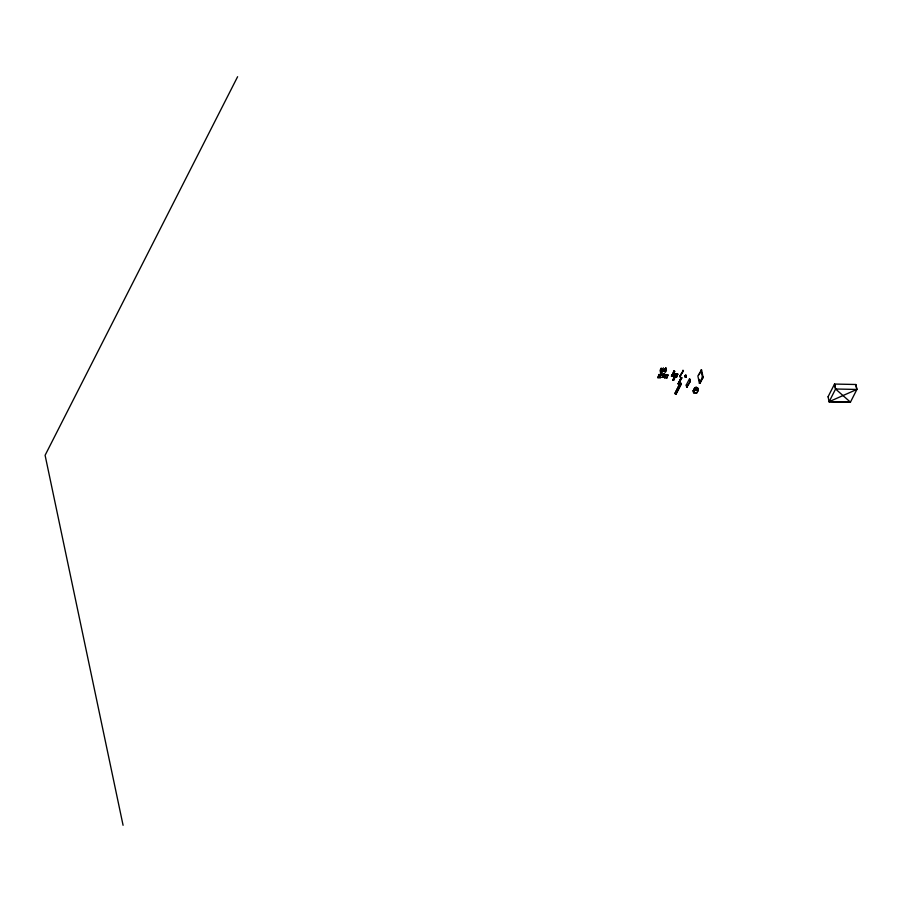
<?xml version="1.0" encoding="UTF-8"?>
<svg xmlns="http://www.w3.org/2000/svg" width="902" height="902" viewBox="0 0 902 902"><rect width="100%" height="100%" fill="white"/><g stroke="black" fill="none" stroke-linecap="round" stroke-linejoin="round"><path stroke-width="1.35" d="M685.971 377.104L686.14 375.728M684.731 376.517L685.531 375.187L684.843 377.002L686.242 375.683L685.452 377.126L685.757 375.717L685.182 376.337L686.084 377.104L686.253 375.198M673.647 377.634L673.117 380.294M674.268 377.645L673.625 380.294L672.892 380.283L673.738 380.306M662.136 370.203L661.561 371.105L662.147 369.978L662.339 371.782L660.489 372.312L660.084 370.35L661.098 368.343L662.339 371.782M663.353 367.802L663.32 368.039M664.346 370.418C665.315 371.849 663.128 369.628 665.27 368.771L665.687 370.733L664.492 370.305M664.684 369.685L665.405 372.176L666.42 370.17L666.014 368.219L664.695 369.594L665.101 370.158M664.887 369.888C663.049 369.448 665.699 370.012 664.909 370.372M679.984 376.168L680.311 376.799M679.758 376.833L683.321 370.733M703.041 377.273L702.771 377.803L702.444 376.822M237.609 76.715L45.1 455.284L123.078 825.285M660.941 372.323L660.816 369.797M660.895 369.628L661.549 368.354M662.542 376.585L664.797 376.641L664.695 377.87L666.939 377.915L668.066 374.68L659.069 374.488L657.953 377.735L660.196 377.78L660.298 376.54L660.196 377.78M660.489 372.312L661.617 370.282L661.098 368.343M657.953 377.735L659.069 374.488M662.429 371.613L661.313 371.59L662.699 371.072L662.429 369.189L661.256 368.929M662.699 371.072L662.429 369.189M665.248 371.601L664.131 371.579L665.608 370.902L665.191 368.941L664.12 369.166M665.687 370.733L665.563 368.208M664.695 377.87L664.797 376.641M672.08 375.187L671.483 376.292L671.866 374.691L672.317 376.303L671.46 376.19M673.467 372.921L674.301 372.943L673.433 372.988L673.738 371.015L673.862 371.601M671.967 375.176L672.7 374.713L672.881 375.751L672.035 375.739L673.67 372.515L672.182 376.202M674.268 373.011L674.572 371.026L674.222 372.549L673.332 372.503L673.85 371.015M672.193 375.717L673.828 372.515L672.317 376.303M674.471 375.097L677.278 375.198L676.669 377.013L673.884 376.957L674.583 375.582L674.166 373.62L676.229 374.646M674.482 375.142L674.989 374.082L677.774 374.15L677.233 375.221M677.785 374.195L674.989 374.082M672.903 380.328L673.749 378.615L674.595 378.682L673.749 378.615M683.254 370.778L682.724 370.316L683.434 370.823L679.657 376.348M683.276 370.44L679.905 376.461M678.203 384.026L681.213 377.51L678.203 384.026L681.878 378.017M678.676 383.519L681.777 377.532L678.169 383.508M681.247 383.97L676.026 394.005L681.247 383.97L680.931 382.989L675.305 393.994L675.102 393.013L680.198 382.967L680.525 383.948L680.198 382.967M675.418 393.994L675.203 393.013L680.311 382.978M686.072 377.137L685.678 376.348M690.289 381.32L689.827 379.009L690.357 381.287L686.681 387.296L686.275 384.996L689.421 378.885L689.782 381.309M686.681 387.296L690.357 381.287M699.05 374.725L701.553 369.933L697.877 375.942L699.433 383.327L700.042 383.339L703.109 377.318L701.553 369.933M693.198 390.916L694.495 388.198L694.901 390.115L693.537 392.798L696.942 392.866L698.306 390.194L697.9 388.266L696.412 387.262L696.626 388.3L695.262 389.179L696.603 388.198L696.288 390.092M694.754 389.168L696.096 389.202L695.273 389.236M693.796 389.563L694.912 388.548M695.746 388.288L695.566 387.24L694.461 388.255L697.9 388.266L696.885 390.149L696.705 389.213L698.047 389.247M696.694 388.593L696.197 389.687C693.672 389.935 699.039 387.364 695.363 389.675M699.174 379.37L700.042 383.339L699.478 383.282L702.489 377.307L700.978 369.955M699.478 383.282L702.737 377.363L702.466 378.513M697.223 388.21L696.727 389.314L697.573 389.326L697.246 388.311M697.652 389.72L697.302 388.604L696.818 389.698L697.652 389.72L696.795 389.608M698.227 390.171L696.874 392.821L693.582 392.753L693.131 390.87L694.247 389.856M828.025 396.835L834.53 384.06L855.863 384.5L856.9 389.45L850.406 402.224L829.073 401.785L828.137 396.812M829.073 401.785L835.602 388.987L834.564 384.094M855.772 384.556L856.866 389.45L835.568 388.999L834.53 384.06M661.572 370.632L661.764 371.184M665.901 367.666L665.811 367.655M686.253 385.03L687.29 387.308M663.782 374.026L664.075 373.913M661.346 373.879L661.448 373.856M856.81 389.45L829.141 401.683L850.406 402.145L835.579 389.01M663.737 373.845C666.533 373.755 662.079 375.119 663.973 373.935M685.847 376.348L685.182 376.337M664.515 370.767L665.608 370.902M662.79 370.902L661.718 371.094M673.839 371.5L674.696 371.613M677.752 374.262L675.057 374.646M672.791 375.367L672.035 375.739M659.227 375.221L668.224 375.412M674.538 375.604L677.368 375.638M686.366 375.739L685.419 375.176M702.489 377.307L703.109 377.318M673.907 376.833L676.703 376.901L673.693 375.863L673.884 376.957M658.201 377.228L667.198 377.419M678.101 383.542L678.71 383.553M695.341 389.574L696.175 389.596M694.901 390.115L698.306 390.194M693.131 390.87L694.45 390.825M662.339 369.358L661.222 369.335M680.209 376.235L680.379 376.844M674.132 373.687L676.196 374.713M664.56 370.609L664.21 368.997M696.378 387.33L696.581 388.3M694.878 388.615L695.081 389.596M666.792 377.183L666.939 377.915M663.849 369.696L664.131 371.579M660.952 369.876L661.222 371.748M660.76 374.071L662.136 374.003L660.76 374.071M675.936 393.035L676.026 394.005L675.936 393.035"/></g></svg>
